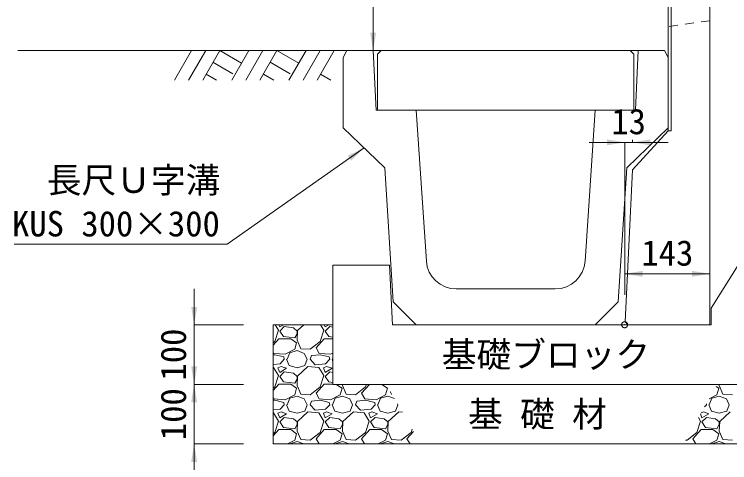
# Model space of a CAD drawing. Units: millimetres at full size, sheet at 1:20. Extents: x 201886 to 211886, y 860265 to 873235.
# Drawn here: x 207962 to 209162, y 868512 to 869265 of the extents above; entities that cross this region are included whole.
import ezdxf
from ezdxf.enums import TextEntityAlignment as Align

# ---------------------------------------------------------------- set-up
doc = ezdxf.new("R2010")
doc.units = ezdxf.units.MM
doc.header["$LTSCALE"] = 20
doc.header["$PDMODE"] = 32
doc.header["$PDSIZE"] = 10
doc.linetypes.add('USER1', pattern=[1.35, 0.75, -0.6])
doc.linetypes.add('USER2', pattern=[28.575, 19.05, -3.175, 3.175, -3.175])
for name, color, linetype, lineweight in [('0_2', 7, 'Continuous', 20), ('UKパネル', 2, 'Continuous', 20), ('ハッチング', 7, 'Continuous', 5), ('基礎ブロック', 2, 'Continuous', 20), ('寸法線', 7, 'Continuous', 13), ('引出線', 4, 'Continuous', 13), ('本体', 2, 'Continuous', 13), ('補助線', 8, 'USER2', 13)]:
    doc.layers.add(name, color=color, linetype=linetype, lineweight=lineweight)
doc.layers.add('文字', color=7, linetype='Continuous')
doc.styles.add('ＭＳ ゴシック', font='')
doc.styles.get('ＭＳ ゴシック').set_extended_font_data('MS Gothic')

# ---------------------------------------------------------------- blocks, each defined once
blk = doc.blocks.new('filled_arrow')
at = {"color": 0, "linetype": 'Continuous', "lineweight": -2}
blk.add_solid([(7.5, 1.25), (0, 0), (7.5, -1.25)], dxfattribs=at)

msp = doc.modelspace()

# ---------------------------------------------------------------- linework, layer by layer
at = {"layer": '0_2'}
for p, q in [((208519.85, 869203.85), (207967.78, 869203.85)), ((208396.32, 868543.85), (208396.32, 868743.85)), ((208396.32, 868543.85), (209331.32, 868543.85))]:
    msp.add_line(p, q, dxfattribs=at)
at = {"layer": '0_2', "lineweight": 13}
msp.add_line((208396.32, 868743.85), (208496.32, 868743.85), dxfattribs=at)
at = {"layer": 'UKパネル', "color": 4, "lineweight": 5}
for p, q in [((209063.85, 870103.85), (209063.85, 869068.84)), ((209063.85, 869068.84), (209058.85, 869068.84))]:
    msp.add_line(p, q, dxfattribs=at)
at = {"layer": 'UKパネル'}
for p, q in [((209128.85, 870103.85), (209128.85, 868743.85)), ((209058.85, 870098.85), (209058.85, 869068.84)), ((208998.85, 869003.85), (209058.85, 869068.84)), ((208986.57, 868748.84), (208998.85, 869003.85)), ((208991.33, 868743.85), (208986.57, 868748.84)), ((208991.33, 868743.85), (209128.85, 868743.85))]:
    msp.add_line(p, q, dxfattribs=at)
at = {"layer": 'UKパネル', "linetype": 'USER1', "lineweight": 9}
msp.add_line((209128.85, 869253.85), (209058.85, 869243.85), dxfattribs=at)
at = {"layer": 'ハッチング', "lineweight": 9}
for p, q in [((208259.29, 869203.85), (208230.64, 869154.22)), ((208282.91, 869203.85), (208254.26, 869154.22)), ((208306.53, 869203.85), (208277.88, 869154.22)), ((208306.53, 869203.85), (208343.1, 869182.73)), ((208355.29, 869203.85), (208326.64, 869154.22)), ((208378.91, 869203.85), (208350.26, 869154.22)), ((208402.53, 869203.85), (208373.88, 869154.22)), ((208402.53, 869203.85), (208439.1, 869182.73)), ((208451.29, 869203.85), (208422.64, 869154.22)), ((208474.91, 869203.85), (208446.26, 869154.22)), ((208498.53, 869203.85), (208469.88, 869154.22)), ((208295.11, 869184.06), (208328.52, 869164.77)), ((208391.11, 869184.06), (208424.52, 869164.77)), ((208283.69, 869164.28), (208301.1, 869154.22)), ((208379.69, 869164.28), (208397.1, 869154.22)), ((208475.69, 869164.28), (208493.1, 869154.22))]:
    msp.add_line(p, q, dxfattribs=at)
at = {"layer": 'ハッチング'}
for p, q in [((208404.97, 868734.77), (208399.42, 868743.85)), ((208405.76, 868743.85), (208407.26, 868740.1)), ((208407.26, 868740.1), (208413.5, 868743.85)), ((208447.76, 868743.85), (208436.98, 868734)), ((208481.17, 868734.77), (208475.62, 868743.85)), ((208481.96, 868743.85), (208483.46, 868740.1)), ((208483.46, 868740.1), (208489.7, 868743.85)), ((208398.88, 868715.72), (208404.97, 868734.77)), ((208414.88, 868740.86), (208407.26, 868733.24)), ((208407.26, 868733.24), (208413.35, 868724.1)), ((208430.12, 868738.58), (208414.88, 868740.86)), ((208436.21, 868733.24), (208430.12, 868738.58)), ((208436.98, 868734), (208436.21, 868718)), ((208436.21, 868728.67), (208436.21, 868733.24)), ((208475.08, 868715.72), (208481.17, 868734.77)), ((208491.08, 868740.86), (208483.46, 868733.24)), ((208483.46, 868733.24), (208489.55, 868724.1)), ((208496.33, 868740.07), (208491.08, 868740.86)), ((208396.32, 868709.83), (208405.73, 868720.29)), ((208405.73, 868720.29), (208425.55, 868720.29)), ((208413.35, 868724.1), (208432.4, 868721.81)), ((208425.55, 868720.29), (208435.45, 868713.43)), ((208432.4, 868721.81), (208436.21, 868728.67)), ((208468.22, 868705.05), (208481.93, 868720.29)), ((208481.93, 868720.29), (208496.38, 868720.29)), ((208489.55, 868724.1), (208496.38, 868723.28)), ((208396.32, 868713.74), (208398.88, 868715.72)), ((208435.45, 868713.43), (208432.4, 868702.76)), ((208436.21, 868718), (208442.31, 868703.52)), ((208458.31, 868702.76), (208475.08, 868715.72)), ((208397.35, 868695.9), (208396.32, 868697.67)), ((208416.4, 868694.38), (208397.35, 868695.9)), ((208432.4, 868702.76), (208416.4, 868694.38)), ((208419.45, 868686), (208424.02, 868696.67)), ((208424.02, 868696.67), (208436.21, 868700.48)), ((208436.21, 868700.48), (208448.41, 868695.9)), ((208442.31, 868703.52), (208458.31, 868702.76)), ((208448.41, 868695.9), (208452.98, 868686)), ((208473.55, 868695.9), (208468.22, 868705.05)), ((208492.6, 868694.38), (208473.55, 868695.9)), ((208496.44, 868696.39), (208492.6, 868694.38)), ((208398.88, 868693.62), (208396.32, 868693.35)), ((208414.12, 868689.81), (208398.88, 868693.62)), ((208414.88, 868686), (208408.02, 868678.38)), ((208414.88, 868686), (208414.12, 868689.81)), ((208418.69, 868686), (208423.26, 868675.33)), ((208449.17, 868675.33), (208452.98, 868686)), ((208458.31, 868686), (208460.6, 868692.09)), ((208466.69, 868676.85), (208458.31, 868686)), ((208475.08, 868693.62), (208460.6, 868692.09)), ((208490.32, 868689.81), (208475.08, 868693.62)), ((208491.08, 868686), (208484.22, 868678.38)), ((208491.08, 868686), (208490.32, 868689.81)), ((208494.89, 868686), (208496.48, 868682.29)), ((208495.65, 868686), (208496.46, 868687.9)), ((208408.02, 868678.38), (208396.32, 868677.36)), ((208396.59, 868672.28), (208396.32, 868672.3)), ((208404.97, 868658.57), (208396.59, 868672.28)), ((208409.54, 868673.81), (208404.21, 868671.52)), ((208418.69, 868670.76), (208409.54, 868673.81)), ((208423.26, 868675.33), (208436.21, 868671.52)), ((208436.21, 868671.52), (208449.17, 868675.33)), ((208454.5, 868673.81), (208436.98, 868657.8)), ((208472.79, 868672.28), (208454.5, 868673.81)), ((208484.22, 868678.38), (208466.69, 868676.85)), ((208481.17, 868658.57), (208472.79, 868672.28)), ((208485.74, 868673.81), (208480.41, 868671.52)), ((208494.89, 868670.76), (208485.74, 868673.81)), ((208404.21, 868671.52), (208407.26, 868663.9)), ((208407.26, 868663.9), (208418.69, 868670.76)), ((208414.88, 868664.66), (208407.26, 868657.04)), ((208430.12, 868662.38), (208414.88, 868664.66)), ((208436.21, 868657.04), (208430.12, 868662.38)), ((208480.41, 868671.52), (208483.46, 868663.9)), ((208483.46, 868663.9), (208494.89, 868670.76)), ((208491.08, 868664.66), (208483.46, 868657.04)), ((208496.52, 868663.84), (208491.08, 868664.66)), ((208398.88, 868639.52), (208404.97, 868658.57)), ((208407.26, 868657.04), (208413.35, 868647.9)), ((208413.35, 868647.9), (208432.4, 868645.61)), ((208432.4, 868645.61), (208436.21, 868652.47)), ((208436.98, 868657.8), (208436.21, 868641.8)), ((208436.21, 868652.47), (208436.21, 868657.04)), ((208475.08, 868639.52), (208481.17, 868658.57)), ((208483.46, 868657.04), (208489.55, 868647.9)), ((208489.55, 868647.9), (208496.57, 868647.06)), ((208396.32, 868633.63), (208405.73, 868644.09)), ((208396.32, 868637.54), (208398.88, 868639.52)), ((208405.73, 868644.09), (208425.55, 868644.09)), ((208425.55, 868644.09), (208435.45, 868637.23)), ((208435.45, 868637.23), (208432.4, 868626.56)), ((208436.21, 868641.8), (208442.31, 868627.32)), ((208458.31, 868626.56), (208475.08, 868639.52)), ((208468.22, 868628.85), (208481.93, 868644.09)), ((208481.93, 868644.09), (208496.57, 868644.09)), ((208502.1, 868643.85), (208511.65, 868637.23)), ((208511.65, 868637.23), (208508.6, 868626.56)), ((208512.51, 868643.85), (208512.41, 868641.8)), ((208512.41, 868641.8), (208518.51, 868627.32)), ((208534.51, 868626.56), (208551.28, 868639.52)), ((208544.42, 868628.85), (208557.92, 868643.85)), ((208551.28, 868639.52), (208552.66, 868643.85)), ((208578.3, 868643.85), (208587.85, 868637.23)), ((208587.85, 868637.23), (208584.8, 868626.56)), ((209139.62, 868640.16), (209143.85, 868637.23)), ((209143.85, 868637.23), (209140.8, 868626.56)), ((209144.71, 868643.85), (209144.61, 868641.8)), ((209144.61, 868641.8), (209150.71, 868627.32)), ((208432.4, 868626.56), (208416.4, 868618.18)), ((208424.02, 868620.47), (208436.21, 868624.28)), ((208436.21, 868624.28), (208448.41, 868619.7)), ((208442.31, 868627.32), (208458.31, 868626.56)), ((208473.55, 868619.7), (208468.22, 868628.85)), ((208508.6, 868626.56), (208492.6, 868618.18)), ((208500.22, 868620.47), (208512.41, 868624.28)), ((208512.41, 868624.28), (208524.61, 868619.7)), ((208518.51, 868627.32), (208534.51, 868626.56)), ((208549.75, 868619.7), (208544.42, 868628.85)), ((208584.8, 868626.56), (208568.8, 868618.18)), ((208576.42, 868620.47), (208588.61, 868624.28)), ((208588.61, 868624.28), (208599.58, 868620.17)), ((208592.74, 868632.01), (208594.71, 868627.32)), ((208594.71, 868627.32), (208595.46, 868627.29)), ((209140.8, 868626.56), (209127.85, 868619.78)), ((209132.42, 868620.47), (209144.61, 868624.28)), ((209144.61, 868624.28), (209156.81, 868619.7)), ((209150.71, 868627.32), (209166.71, 868626.56)), ((208397.35, 868619.7), (208396.32, 868621.47)), ((208398.88, 868617.42), (208396.32, 868617.15)), ((208416.4, 868618.18), (208397.35, 868619.7)), ((208414.12, 868613.61), (208398.88, 868617.42)), ((208414.88, 868609.8), (208414.12, 868613.61)), ((208419.45, 868609.8), (208424.02, 868620.47)), ((208448.41, 868619.7), (208452.98, 868609.8)), ((208458.31, 868609.8), (208460.6, 868615.89)), ((208475.08, 868617.42), (208460.6, 868615.89)), ((208492.6, 868618.18), (208473.55, 868619.7)), ((208490.32, 868613.61), (208475.08, 868617.42)), ((208491.08, 868609.8), (208490.32, 868613.61)), ((208495.65, 868609.8), (208500.22, 868620.47)), ((208524.61, 868619.7), (208529.18, 868609.8)), ((208534.51, 868609.8), (208536.8, 868615.89)), ((208551.28, 868617.42), (208536.8, 868615.89)), ((208568.8, 868618.18), (208549.75, 868619.7)), ((208566.52, 868613.61), (208551.28, 868617.42)), ((208567.28, 868609.8), (208566.52, 868613.61)), ((208571.85, 868609.8), (208576.42, 868620.47)), ((209127.85, 868609.8), (209132.42, 868620.47)), ((209156.81, 868619.7), (209161.38, 868609.8)), ((208408.02, 868602.18), (208396.32, 868601.16)), ((208414.88, 868609.8), (208408.02, 868602.18)), ((208418.69, 868609.8), (208423.26, 868599.13)), ((208449.17, 868599.13), (208452.98, 868609.8)), ((208466.69, 868600.65), (208458.31, 868609.8)), ((208484.22, 868602.18), (208466.69, 868600.65)), ((208491.08, 868609.8), (208484.22, 868602.18)), ((208494.89, 868609.8), (208499.46, 868599.13)), ((208525.37, 868599.13), (208529.18, 868609.8)), ((208542.89, 868600.65), (208534.51, 868609.8)), ((208560.42, 868602.18), (208542.89, 868600.65)), ((208567.28, 868609.8), (208560.42, 868602.18)), ((208571.09, 868609.8), (208575.66, 868599.13)), ((208601.57, 868599.13), (208605.38, 868609.8)), ((208604.65, 868611.37), (208605.38, 868609.8)), ((209123.28, 868609.8), (209119.96, 868606.11)), ((209123.28, 868609.8), (209122.97, 868611.33)), ((209127.09, 868609.8), (209131.66, 868599.13)), ((209157.57, 868599.13), (209161.38, 868609.8)), ((208396.59, 868596.08), (208396.32, 868596.1)), ((208404.97, 868582.37), (208396.59, 868596.08)), ((208409.54, 868597.61), (208404.21, 868595.32)), ((208404.21, 868595.32), (208407.26, 868587.7)), ((208407.26, 868587.7), (208418.69, 868594.56)), ((208414.88, 868588.46), (208407.26, 868580.84)), ((208418.69, 868594.56), (208409.54, 868597.61)), ((208430.12, 868586.18), (208414.88, 868588.46)), ((208423.26, 868599.13), (208436.21, 868595.32)), ((208436.21, 868595.32), (208449.17, 868599.13)), ((208454.5, 868597.61), (208436.98, 868581.6)), ((208472.79, 868596.08), (208454.5, 868597.61)), ((208481.17, 868582.37), (208472.79, 868596.08)), ((208485.74, 868597.61), (208480.41, 868595.32)), ((208480.41, 868595.32), (208483.46, 868587.7)), ((208483.46, 868587.7), (208494.89, 868594.56)), ((208491.08, 868588.46), (208483.46, 868580.84)), ((208494.89, 868594.56), (208485.74, 868597.61)), ((208506.32, 868586.18), (208491.08, 868588.46)), ((208499.46, 868599.13), (208512.41, 868595.32)), ((208512.41, 868595.32), (208525.37, 868599.13)), ((208530.7, 868597.61), (208513.18, 868581.6)), ((208548.99, 868596.08), (208530.7, 868597.61)), ((208557.37, 868582.37), (208548.99, 868596.08)), ((208561.94, 868597.61), (208556.61, 868595.32)), ((208556.61, 868595.32), (208559.66, 868587.7)), ((208559.66, 868587.7), (208571.09, 868594.56)), ((208567.28, 868588.46), (208559.66, 868580.84)), ((208571.09, 868594.56), (208561.94, 868597.61)), ((208582.52, 868586.18), (208567.28, 868588.46)), ((208575.66, 868599.13), (208588.61, 868595.32)), ((208588.61, 868595.32), (208601.57, 868599.13)), ((208606.9, 868597.61), (208589.38, 868581.6)), ((208612.89, 868597.11), (208606.9, 868597.61)), ((209113.37, 868582.37), (209109.71, 868588.36)), ((209113.07, 868594.18), (209115.66, 868587.7)), ((209117.94, 868597.61), (209114.1, 868595.96)), ((209115.66, 868587.7), (209127.09, 868594.56)), ((209123.28, 868588.46), (209115.66, 868580.84)), ((209127.09, 868594.56), (209117.94, 868597.61)), ((209138.52, 868586.18), (209123.28, 868588.46)), ((209131.66, 868599.13), (209144.61, 868595.32)), ((209144.61, 868595.32), (209157.57, 868599.13)), ((209162.9, 868597.61), (209145.38, 868581.6)), ((208398.88, 868563.32), (208404.97, 868582.37)), ((208407.26, 868580.84), (208413.35, 868571.7)), ((208436.21, 868580.84), (208430.12, 868586.18)), ((208432.4, 868569.41), (208436.21, 868576.27)), ((208436.98, 868581.6), (208436.21, 868565.6)), ((208436.21, 868576.27), (208436.21, 868580.84)), ((208475.08, 868563.32), (208481.17, 868582.37)), ((208483.46, 868580.84), (208489.55, 868571.7)), ((208512.41, 868580.84), (208506.32, 868586.18)), ((208508.6, 868569.41), (208512.41, 868576.27)), ((208513.18, 868581.6), (208512.41, 868565.6)), ((208512.41, 868576.27), (208512.41, 868580.84)), ((208551.28, 868563.32), (208557.37, 868582.37)), ((208559.66, 868580.84), (208565.75, 868571.7)), ((208588.61, 868580.84), (208582.52, 868586.18)), ((208584.8, 868569.41), (208588.61, 868576.27)), ((208589.38, 868581.6), (208588.61, 868565.6)), ((208588.61, 868576.27), (208588.61, 868580.84)), ((209107.28, 868563.32), (209113.37, 868582.37)), ((209115.66, 868580.84), (209121.75, 868571.7)), ((209144.61, 868580.84), (209138.52, 868586.18)), ((209140.8, 868569.41), (209144.61, 868576.27)), ((209145.38, 868581.6), (209144.61, 868565.6)), ((209144.61, 868576.27), (209144.61, 868580.84)), ((208396.32, 868557.43), (208405.73, 868567.89)), ((208405.73, 868567.89), (208425.55, 868567.89)), ((208413.35, 868571.7), (208432.4, 868569.41)), ((208425.55, 868567.89), (208435.45, 868561.03)), ((208436.21, 868565.6), (208442.31, 868551.12)), ((208468.22, 868552.65), (208481.93, 868567.89)), ((208481.93, 868567.89), (208501.75, 868567.89)), ((208489.55, 868571.7), (208508.6, 868569.41)), ((208501.75, 868567.89), (208511.65, 868561.03)), ((208512.41, 868565.6), (208518.51, 868551.12)), ((208544.42, 868552.65), (208558.13, 868567.89)), ((208558.13, 868567.89), (208577.95, 868567.89)), ((208565.75, 868571.7), (208584.8, 868569.41)), ((208577.95, 868567.89), (208587.85, 868561.03)), ((208588.61, 868565.6), (208594.71, 868551.12)), ((208620.62, 868552.65), (208631.55, 868564.79)), ((208627.48, 868563.32), (208629.23, 868568.8)), ((209100.42, 868552.65), (209114.13, 868567.89)), ((209114.13, 868567.89), (209133.95, 868567.89)), ((209121.75, 868571.7), (209140.8, 868569.41)), ((209133.95, 868567.89), (209143.85, 868561.03)), ((209144.61, 868565.6), (209150.71, 868551.12)), ((208396.32, 868561.34), (208398.88, 868563.32)), ((208435.45, 868561.03), (208432.4, 868550.36)), ((208458.31, 868550.36), (208475.08, 868563.32)), ((208473.35, 868543.85), (208468.22, 868552.65)), ((208511.65, 868561.03), (208508.6, 868550.36)), ((208534.51, 868550.36), (208551.28, 868563.32)), ((208549.55, 868543.85), (208544.42, 868552.65)), ((208587.85, 868561.03), (208584.8, 868550.36)), ((208610.71, 868550.36), (208627.48, 868563.32)), ((208625.75, 868543.85), (208620.62, 868552.65)), ((209090.51, 868550.36), (209107.28, 868563.32)), ((209105.55, 868543.85), (209100.42, 868552.65)), ((209143.85, 868561.03), (209140.8, 868550.36)), ((208397.15, 868543.85), (208396.32, 868545.27)), ((208432.4, 868550.36), (208419.97, 868543.85)), ((208423.84, 868543.85), (208424.02, 868544.27)), ((208424.02, 868544.27), (208436.21, 868548.08)), ((208436.21, 868548.08), (208447.49, 868543.85)), ((208442.31, 868551.12), (208458.31, 868550.36)), ((208508.6, 868550.36), (208496.17, 868543.85)), ((208500.04, 868543.85), (208500.22, 868544.27)), ((208500.22, 868544.27), (208512.41, 868548.08)), ((208512.41, 868548.08), (208523.69, 868543.85)), ((208518.51, 868551.12), (208534.51, 868550.36)), ((208584.8, 868550.36), (208572.37, 868543.85)), ((208576.24, 868543.85), (208576.42, 868544.27)), ((208576.42, 868544.27), (208588.61, 868548.08)), ((208588.61, 868548.08), (208599.89, 868543.85)), ((208594.71, 868551.12), (208610.71, 868550.36)), ((209087.85, 868550.49), (209090.51, 868550.36)), ((209140.8, 868550.36), (209128.37, 868543.85)), ((209132.24, 868543.85), (209132.42, 868544.27)), ((209132.42, 868544.27), (209144.61, 868548.08)), ((209144.61, 868548.08), (209155.89, 868543.85)), ((209150.71, 868551.12), (209166.71, 868550.36))]:
    msp.add_line(p, q, dxfattribs=at)
at = {"layer": '基礎ブロック'}
msp.add_lwpolyline([(208596.32, 868743.85), (208591.32, 868843.85), (208496.32, 868843.85), (208496.32, 868743.85), (208496.32, 868643.85), (209226.32, 868643.85), (209226.32, 868743.85), (209226.32, 868843.85), (209176.32, 868843.85), (209131.32, 868771.85), (209131.32, 868743.85)], close=True, dxfattribs=at)
at = {"layer": '寸法線'}
for p, q in [((208563.85, 869203.85), (208563.85, 870103.85)), ((209008.85, 869203.85), (208563.85, 869203.85)), ((208926.33, 869049.77), (209058.85, 869049.77)), ((208986.33, 868793.85), (208986.33, 869049.77)), ((208998.85, 869049.77), (208998.85, 869053.84)), ((208986.33, 868829.3), (209128.85, 868829.3)), ((208986.33, 868793.85), (208986.33, 868829.3)), ((209128.85, 868793.85), (209128.85, 868829.3)), ((208263.63, 868583.85), (208263.63, 868803.85)), ((208346.32, 868743.85), (208263.63, 868743.85)), ((208263.63, 868483.85), (208263.63, 868703.85)), ((208346.32, 868643.85), (208263.63, 868643.85)), ((208346.32, 868643.85), (208263.63, 868643.85)), ((208346.32, 868543.85), (208263.63, 868543.85))]:
    msp.add_line(p, q, dxfattribs=at)
at = {"layer": '引出線', "lineweight": 9}
msp.add_lwpolyline([(208548.6, 869040.41), (208318.92, 868879.05), (208309.91, 868879.05), (207961.82, 868879.05)], dxfattribs=at)
at = {"layer": '本体'}
for p, q in [((208519.85, 869203.85), (208513.85, 869191.85)), ((208519.85, 869203.85), (208563.85, 869203.85)), ((208563.85, 869203.85), (208568.85, 869103.85)), ((209008.85, 869203.85), (209003.85, 869103.85)), ((209052.85, 869203.85), (209008.85, 869203.85)), ((209052.85, 869203.85), (209058.85, 869191.85)), ((208513.85, 869073.97), (208513.85, 869191.85)), ((209058.85, 869073.97), (209058.85, 869191.85)), ((208568.85, 869103.85), (208636.35, 869103.85)), ((208636.35, 869103.85), (208653.24, 868850.52)), ((208936.35, 869103.85), (208919.46, 868850.52)), ((209003.85, 869103.85), (208936.35, 869103.85)), ((208583.35, 869006.85), (208513.85, 869073.97)), ((208989.35, 869006.85), (209058.85, 869073.97)), ((208583.35, 869006.85), (208597.72, 868782.48)), ((208989.35, 869006.85), (208974.98, 868782.48)), ((208703.12, 868803.85), (208869.57, 868803.85)), ((208636.35, 868743.85), (208597.72, 868782.48)), ((208936.35, 868743.85), (208974.98, 868782.48)), ((208636.35, 868743.85), (208936.35, 868743.85))]:
    msp.add_line(p, q, dxfattribs=at)
at = {"layer": '本体', "lineweight": 20}
msp.add_lwpolyline([(208571.35, 869103.85), (208571.35, 869197.85), (208577.35, 869203.85), (208995.35, 869203.85), (209001.35, 869197.85), (209001.35, 869103.85)], close=True, dxfattribs=at)
at = {"layer": '本体'}
for centre, start, end in [((208703.12, 868853.85), 183.81407, 270), ((208869.57, 868853.85), 270, 356.18593)]:
    msp.add_arc(centre, 50, start, end, dxfattribs=at)
at = {"layer": '補助線'}
msp.add_point((208985.85, 868743.85), dxfattribs=at)

# ---------------------------------------------------------------- block references
at = {"layer": '寸法線', "xscale": 4, "yscale": 4}
for p, rotation in [((208563.85, 869203.85), 90), ((208986.33, 869049.77), 180), ((209128.85, 868829.3), 180), ((208263.63, 868743.85), 90), ((208263.63, 868643.85), 90), ((208263.63, 868643.85), 270), ((208263.63, 868543.85), 270)]:
    msp.add_blockref('filled_arrow', p, dxfattribs=dict(at, rotation=rotation))
for p in [(208998.85, 869049.77), (208986.33, 868829.3)]:
    msp.add_blockref('filled_arrow', p, dxfattribs=at)
at = {"layer": '引出線', "lineweight": 9, "xscale": 4, "yscale": 4, "rotation": 215.1}
msp.add_blockref('filled_arrow', (208548.6, 869040.41), dxfattribs=at)

# ---------------------------------------------------------------- texts
at = {"layer": '寸法線', "style": 'ＭＳ ゴシック'}
for s, p in [('13', (208992.59, 869084.77)), ('143', (209057.59, 868864.3))]:
    msp.add_text(s, height=42.72, dxfattribs=at).set_placement(p, align=Align.MIDDLE_CENTER)
for p in [(208228.63, 868693.85), (208228.63, 868593.85)]:
    msp.add_text('100', height=42.72, rotation=90, dxfattribs=at).set_placement(p, align=Align.MIDDLE_CENTER)
at = {"layer": '引出線', "style": 'ＭＳ ゴシック'}
for s, p in [('長尺Ｕ字溝', (208016.29, 868952.29)), ('KUS 300×300', (207958.01, 868879.16))]:
    msp.add_text(s, height=42.72, dxfattribs=at).set_placement(p, align=Align.BOTTOM_LEFT)
at = {"layer": '文字', "style": 'ＭＳ ゴシック'}
for s, p in [('基礎ブロック', (208853.8, 868693.85)), ('基 礎 材', (208839.58, 868593.85))]:
    msp.add_text(s, height=42.72, dxfattribs=at).set_placement(p, align=Align.MIDDLE_CENTER)

doc.saveas('drawing.dxf')
